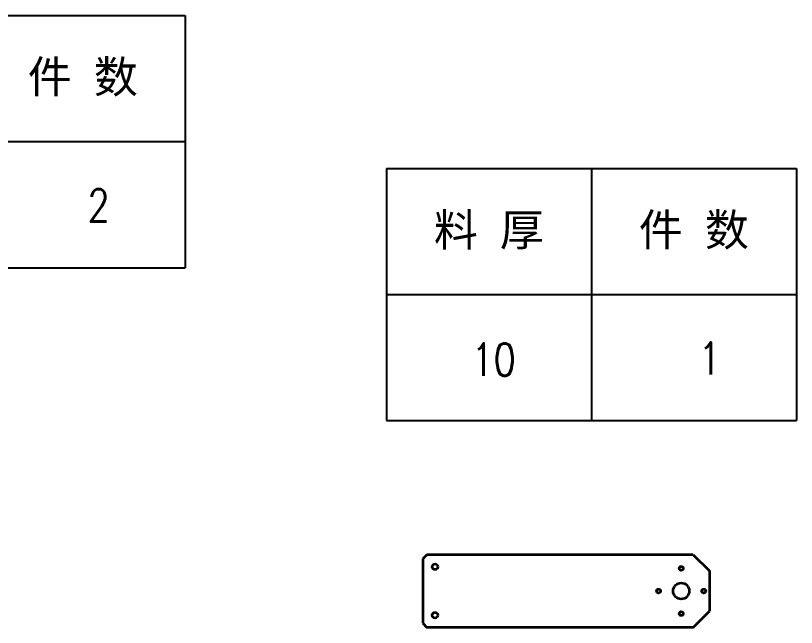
# Model space of a CAD drawing. Header units: millimetres. Extents: x -1727 to 307751, y -105919 to 6637.
# Drawn here: x 10892 to 11860, y -7445 to -6688 of the extents above; entities that cross this region are included whole.
import ezdxf
from ezdxf.enums import TextEntityAlignment as Align

# ---------------------------------------------------------------- set-up
doc = ezdxf.new("R2010")
doc.units = ezdxf.units.MM
doc.layers.add('AM_VIS', color=7, linetype='Continuous')
doc.styles.add('DIM', font='txt.shx', dxfattribs={"width": 0.8, "bigfont": 'bigfont.shx'})
doc.styles.get("Standard").update_dxf_attribs({"font": 'arial.ttf'})

# ---------------------------------------------------------------- blocks, each defined once
blk = doc.blocks.new('*T16')
at = {"color": 0, "linetype": 'ByBlock', "lineweight": -2, "transparency": 16777216}
for p, q in [((0, 0), (127, 0)), ((0, 0), (0, -78)), ((63.5, 0), (63.5, -78)), ((127, 0), (127, -78)), ((0, -39), (127, -39)), ((0, -78), (127, -78))]:
    blk.add_line(p, q, dxfattribs=at)
at = {"color": 0, "transparency": 16777216, "char_height": 10, "width": 60.5, "attachment_point": 5}
for s, insert in [('{\\fSimSun|b0|i0|c134|p2;料 厚}', (31.75, -19.5)), ('{\\fSimSun|b0|i0|c134|p2;件 数}', (95.25, -19.5))]:
    blk.add_mtext(s, dxfattribs=dict(at, insert=insert))
blk = doc.blocks.new('拆图参数')
blk.add_blockref('*T16', (-63.5, 78))
at = {"style": 'DIM', "width": 0.8}
blk.add_attdef('1', text='', height=10, dxfattribs=at).set_placement((36.65, 19.27), align=Align.MIDDLE_CENTER)
blk.add_attdef('6', text='', height=10, dxfattribs=at).set_placement((-37.13, 18.91), align=Align.MIDDLE_LEFT)

msp = doc.modelspace()

# ---------------------------------------------------------------- linework, layer by layer
at = {"layer": 'AM_VIS', "color": 7, "lineweight": 35, "ltscale": 2}
for p, q in [((11402.00801, -7355.32244), (11397.00801, -7360.32244)), ((11397.00801, -7360.32244), (11397.00801, -7440.32244)), ((11732.00801, -7355.32244), (11402.00801, -7355.32244)), ((11732.00801, -7355.32244), (11752.00801, -7375.32244)), ((11752.00801, -7375.32244), (11752.00801, -7425.32244)), ((11732.00801, -7445.32244), (11752.00801, -7425.32244)), ((11397.00801, -7440.32244), (11402.00801, -7445.32244)), ((11732.00801, -7445.32244), (11402.00801, -7445.32244))]:
    msp.add_line(p, q, dxfattribs=at)
for centre, radius in [((11412.00801, -7370.32244), 3.5), ((11717.00801, -7372.32244), 2.4585), ((11689.00801, -7400.32244), 2.4585), ((11717.00801, -7400.32244), 10), ((11745.00801, -7400.32244), 2.4585), ((11412.00801, -7430.32244), 3.5), ((11717.00801, -7428.32244), 2.4585)]:
    msp.add_circle(centre, radius, dxfattribs=at)

# ---------------------------------------------------------------- block references
ref = msp.add_blockref('拆图参数', (10848.68227, -7000.05939), dxfattribs=dict(xscale=4, yscale=4, zscale=4))
ref.add_attrib('1', '2', dxfattribs={"height": 40, "style": 'DIM', "width": 0.8}).set_placement((10995.26484, -6922.97294), align=Align.MIDDLE_CENTER)
at = {"xscale": 4, "yscale": 4, "zscale": 4}
msp.add_blockref('拆图参数', (11605.71311, -7189.43961), dxfattribs=at).add_auto_attribs({'1': '1', '6': '10'})

doc.saveas('drawing.dxf')
